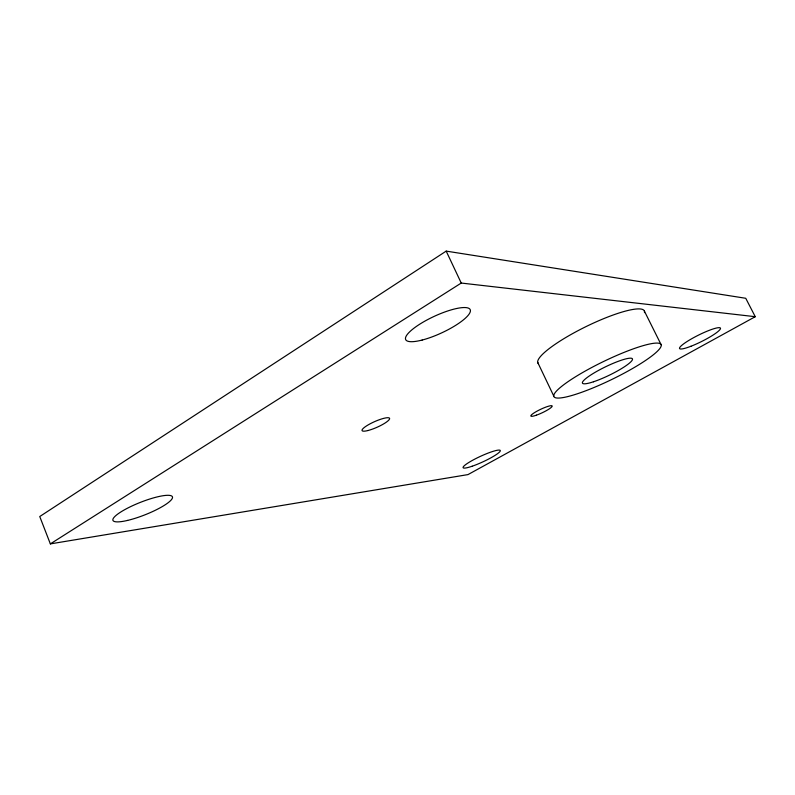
<?xml version="1.0" encoding="UTF-8"?>
<svg xmlns="http://www.w3.org/2000/svg" width="795" height="795" viewBox="0 0 795 795"><rect width="100%" height="100%" fill="white"/><g stroke="black" fill="none" stroke-linecap="round" stroke-linejoin="round"><path stroke-width="1.19" d="M446.194 251.111L39.75 516.531L50.353 543.889L467.987 474.595L755.25 316.698L745.75 298.284L446.194 251.111L461.239 283.05L755.25 316.698M50.353 543.889L461.239 283.05M644.367 311.064L661.142 344.722A59.546 9.878 -25.9 0 1 583.669 391.567A59.546 9.878 -25.9 0 1 577.707 375.439A59.546 9.878 -25.9 0 1 661.142 344.722M537.708 362.401L553.787 396.089M538.414 363.653A59.228 11.508 -26.1 0 1 587.893 325.692A59.228 11.508 -26.1 0 1 644.467 312.624M690.944 346.262A22.846 3.548 -26.5 0 0 720.459 328.176A22.846 3.548 -26.5 0 0 688.579 340.578A22.846 3.548 -26.5 0 0 690.944 346.262M422.145 340.051A35.566 9.063 -24.9 0 0 470.421 310.537A35.566 9.063 -24.9 0 0 421.271 323.237A35.566 9.063 -24.9 0 0 422.145 340.051M472.16 466.228A20.511 3.021 -24.8 0 0 500.323 450.765A20.511 3.021 -24.8 0 0 472.469 460.355A20.511 3.021 -24.8 0 0 472.16 466.228M127.607 520.407A31.999 6.638 -21.6 0 0 172.525 497.402A31.999 6.638 -21.6 0 0 127.886 507.985A31.999 6.638 -21.6 0 0 127.607 520.407M536.436 415.169A11.806 1.898 -25.3 0 0 552.207 406.036A11.806 1.898 -25.3 0 0 535.88 411.8A11.806 1.898 -25.3 0 0 536.436 415.169M367.946 430.532A15.045 3.071 -24 0 0 389.58 418.915A15.045 3.071 -24 0 0 369.963 423.894A15.045 3.071 -24 0 0 367.946 430.532M593.448 381.789A27.765 4.601 -25.9 0 0 632.442 359.618A27.765 4.601 -25.9 0 0 596.439 371.573A27.765 4.601 -25.9 0 0 593.448 381.789"/></g></svg>
